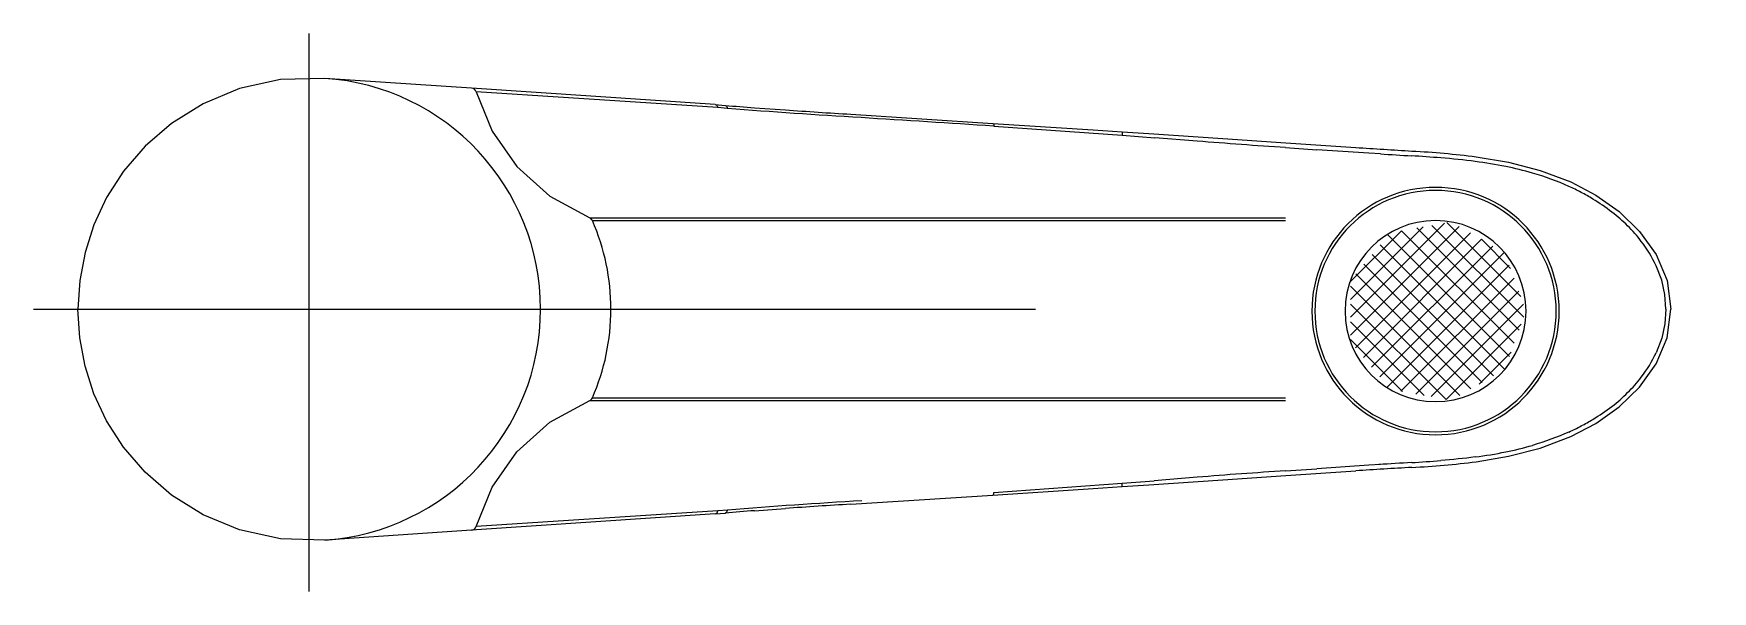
# Model space of a CAD drawing. Extents: x -393.951 to -393.784, y 342.392 to 342.447.
import ezdxf

# ---------------------------------------------------------------- set-up
doc = ezdxf.new("R2010")
doc.units = 0
doc.header["$LTSCALE"] = 0.2
doc.header["$MEASUREMENT"] = 0
doc.linetypes.add('AXES', pattern=[0.54, 0.3, -0.08, 0.08, -0.08])
doc.linetypes.add('CONTINU', pattern=[0])
doc.layers.get('0').update_dxf_attribs({"linetype": 'CONTINUOUS'})
doc.layers.add('DECA_EIXOS', color=5, linetype='AXES')

msp = doc.modelspace()

# ---------------------------------------------------------------- linework, layer by layer
at = {"linetype": 'CONTINU'}
for points in [[(-393.92229, 342.44287), (-393.9267, 342.44274), (-393.93079, 342.44185), (-393.93443, 342.44034), (-393.93757, 342.43838), (-393.94021, 342.4361), (-393.94236, 342.4336), (-393.94405, 342.43097), (-393.94532, 342.42826), (-393.94621, 342.4255), (-393.94674, 342.4227), (-393.94692, 342.41983)], [(-393.90764, 342.44189), (-393.92229, 342.44287)], [(-393.8833, 342.44026), (-393.90764, 342.44189)], [(-393.90717, 342.44152), (-393.90557, 342.4376), (-393.9031, 342.43406), (-393.89982, 342.4311), (-393.89584, 342.42894)], [(-393.89796, 342.44093), (-393.90717, 342.44152)], [(-393.88304, 342.43995), (-393.89796, 342.44093)], [(-393.8833, 342.44026), (-393.88232, 342.44017)], [(-393.88208, 342.43987), (-393.88304, 342.43995)], [(-393.87938, 342.43994), (-393.87631, 342.43972)], [(-393.86977, 342.43929), (-393.85559, 342.43838)], [(-393.85559, 342.43838), (-393.84559, 342.43772)], [(-393.8555, 342.4381), (-393.84268, 342.4372)], [(-393.84559, 342.43772), (-393.84268, 342.43753)], [(-393.84268, 342.43753), (-393.84268, 342.4372)], [(-393.84268, 342.43753), (-393.84002, 342.43736)], [(-393.84268, 342.4372), (-393.83944, 342.43695)], [(-393.84002, 342.43736), (-393.83266, 342.43686)], [(-393.83521, 342.4366), (-393.83944, 342.43695)], [(-393.83266, 342.43686), (-393.82636, 342.43644)], [(-393.82639, 342.43596), (-393.82328, 342.43575)], [(-393.82636, 342.43644), (-393.81939, 342.43597)], [(-393.81808, 342.4354), (-393.82328, 342.43575)], [(-393.81692, 342.43533), (-393.81808, 342.4354)], [(-393.80738, 342.43505), (-393.80415, 342.43451), (-393.80097, 342.43369), (-393.7979, 342.43253)], [(-393.7979, 342.43253), (-393.79542, 342.43122), (-393.7931, 342.42958), (-393.79105, 342.4276), (-393.78941, 342.42529), (-393.78831, 342.42269), (-393.78792, 342.41983)], [(-393.89584, 342.42894), (-393.82639, 342.42895)], [(-393.89557, 342.42868), (-393.82639, 342.42868)], [(-393.81999, 342.42249), (-393.8148, 342.42767)], [(-393.81991, 342.41903), (-393.81051, 342.42843)], [(-393.81991, 342.41726), (-393.80907, 342.42809)], [(-393.81991, 342.4208), (-393.81266, 342.42805)], [(-393.81942, 342.41597), (-393.80794, 342.42744)], [(-393.81861, 342.41501), (-393.80684, 342.42681)], [(-393.80403, 342.41512), (-393.81621, 342.4273)], [(-393.80356, 342.41643), (-393.8148, 342.42767)], [(-393.80308, 342.41773), (-393.81329, 342.42794)], [(-393.80261, 342.41903), (-393.81179, 342.4282)], [(-393.80292, 342.42111), (-393.81028, 342.42847)], [(-393.80393, 342.4239), (-393.80684, 342.42681)], [(-393.8178, 342.41404), (-393.8057, 342.42614)], [(-393.80564, 342.41318), (-393.81776, 342.4253)], [(-393.81699, 342.41308), (-393.80455, 342.42552)], [(-393.80451, 342.41383), (-393.81695, 342.42627)], [(-393.80676, 342.41253), (-393.81857, 342.42434)], [(-393.81627, 342.41203), (-393.80406, 342.42424)], [(-393.78842, 342.41983), (-393.78853, 342.42129), (-393.78885, 342.42274), (-393.7894, 342.42417)], [(-393.80901, 342.41123), (-393.81991, 342.42213)], [(-393.80789, 342.41188), (-393.81937, 342.42337)], [(-393.81488, 342.41164), (-393.80358, 342.42294)], [(-393.81035, 342.41084), (-393.81991, 342.42035)], [(-393.81337, 342.41137), (-393.80311, 342.42163)], [(-393.81186, 342.41111), (-393.80263, 342.42033)], [(-393.92229, 342.3968), (-393.9267, 342.39693), (-393.93079, 342.39782), (-393.93443, 342.39932), (-393.93757, 342.40128), (-393.94021, 342.40357), (-393.94236, 342.40607), (-393.94405, 342.4087), (-393.94532, 342.4114), (-393.94621, 342.41416), (-393.94674, 342.41697), (-393.94692, 342.41983)], [(-393.81256, 342.41123), (-393.81991, 342.41858)], [(-393.7979, 342.40714), (-393.79542, 342.40844), (-393.7931, 342.41009), (-393.79105, 342.41207), (-393.78941, 342.41437), (-393.78831, 342.41698), (-393.78792, 342.41983)], [(-393.78842, 342.41983), (-393.78853, 342.41838), (-393.78885, 342.41693), (-393.7894, 342.41549)], [(-393.81471, 342.41161), (-393.81991, 342.41681)], [(-393.81035, 342.41084), (-393.80286, 342.41833)], [(-393.80706, 342.41237), (-393.80388, 342.41554)], [(-393.90717, 342.39815), (-393.90557, 342.40207), (-393.9031, 342.40561), (-393.89982, 342.40856), (-393.89584, 342.41073)], [(-393.89584, 342.41073), (-393.82639, 342.41072)], [(-393.89557, 342.41099), (-393.82639, 342.41099)], [(-393.80738, 342.40461), (-393.80415, 342.40516), (-393.80097, 342.40598), (-393.7979, 342.40714)], [(-393.82639, 342.40371), (-393.82328, 342.40392)], [(-393.82636, 342.40323), (-393.81939, 342.4037)], [(-393.81808, 342.40427), (-393.82328, 342.40392)], [(-393.81692, 342.40434), (-393.81808, 342.40427)], [(-393.85559, 342.40128), (-393.84559, 342.40194)], [(-393.8555, 342.40156), (-393.84268, 342.40247)], [(-393.84559, 342.40194), (-393.84268, 342.40214)], [(-393.84268, 342.40247), (-393.8395, 342.40271)], [(-393.84268, 342.40214), (-393.84268, 342.40247)], [(-393.84268, 342.40214), (-393.84002, 342.40231)], [(-393.84002, 342.40231), (-393.83266, 342.4028)], [(-393.83521, 342.40307), (-393.8395, 342.40271)], [(-393.83266, 342.4028), (-393.82636, 342.40323)], [(-393.86979, 342.40038), (-393.85559, 342.40128)], [(-393.8833, 342.39941), (-393.90764, 342.39778)], [(-393.89796, 342.39874), (-393.90717, 342.39815)], [(-393.88304, 342.39971), (-393.89796, 342.39874)], [(-393.8833, 342.39941), (-393.88232, 342.39949)], [(-393.88208, 342.39979), (-393.88304, 342.39971)], [(-393.87938, 342.39973), (-393.87631, 342.39995)], [(-393.90764, 342.39778), (-393.92229, 342.3968)]]:
    msp.add_lwpolyline(points, dxfattribs=at)
for points in [[(-393.92229, 342.3968, 0.935288), (-393.92229, 342.44287)], [(-393.90717, 342.44152, 0.32266), (-393.90764, 342.44189)], [(-393.8833, 342.44026, -0.298296), (-393.88304, 342.43995)], [(-393.88232, 342.44017, -0.290656), (-393.88208, 342.43987)], [(-393.88232, 342.44017, 0.002567), (-393.87938, 342.43994)], [(-393.86876, 342.43895, -0.005491), (-393.88208, 342.43987)], [(-393.87631, 342.43972, 0.001785), (-393.86977, 342.43929)], [(-393.8555, 342.4381, 0.001187), (-393.86876, 342.43895)], [(-393.85559, 342.43838, -0.327606), (-393.85552, 342.43826), (-393.8555, 342.4381)], [(-393.82639, 342.43596, -0.003336), (-393.83521, 342.4366)], [(-393.81939, 342.43597, 0.00236), (-393.81377, 342.43562)], [(-393.81692, 342.43533, 0.001146), (-393.8138, 342.43514)], [(-393.81377, 342.43562, -0.018724), (-393.80738, 342.43505)], [(-393.81089, 342.43493, 0.005603), (-393.8138, 342.43514)], [(-393.80745, 342.43457, 0.01295), (-393.81089, 342.43493)], [(-393.80441, 342.43407, 0.018675), (-393.80745, 342.43457)], [(-393.80174, 342.43341, 0.020532), (-393.80441, 342.43407)], [(-393.81142, 342.43199, 1), (-393.81142, 342.4073)], [(-393.81142, 342.4073, 1), (-393.81142, 342.43199)], [(-393.7981, 342.43209, 0.034764), (-393.80174, 342.43341)], [(-393.79689, 342.43149, 0.014887), (-393.7981, 342.43209)], [(-393.81142, 342.43169, 1), (-393.81142, 342.4076)], [(-393.81142, 342.4076, 1), (-393.81142, 342.43169)], [(-393.79572, 342.43083, 0.015635), (-393.79689, 342.43149)], [(-393.79381, 342.42952, 0.027905), (-393.79572, 342.43083)], [(-393.89557, 342.42868, 0.197409), (-393.89584, 342.42894)], [(-393.89372, 342.41983, 0.103359), (-393.89557, 342.42868)], [(-393.81142, 342.42868, 1), (-393.81142, 342.41061)], [(-393.81142, 342.41061, 1), (-393.81142, 342.42868)], [(-393.79225, 342.42816, 0.031587), (-393.79381, 342.42952)], [(-393.79088, 342.4266, 0.035161), (-393.79225, 342.42816)], [(-393.7894, 342.42417, 0.057517), (-393.79088, 342.4266)], [(-393.89557, 342.41099, 0.103361), (-393.89372, 342.41983)], [(-393.79088, 342.41306, 0.057517), (-393.7894, 342.41549)], [(-393.79225, 342.41151, 0.035161), (-393.79088, 342.41306)], [(-393.89584, 342.41073, 0.197409), (-393.89557, 342.41099)], [(-393.79572, 342.40884, 0.027906), (-393.79381, 342.41014)], [(-393.79381, 342.41014, 0.031594), (-393.79225, 342.41151)], [(-393.79689, 342.40818, 0.015646), (-393.79572, 342.40884)], [(-393.7981, 342.40758, -0.034778), (-393.80174, 342.40625)], [(-393.7981, 342.40758, 0.014888), (-393.79689, 342.40818)], [(-393.80745, 342.40509, -0.012958), (-393.8109, 342.40473)], [(-393.80745, 342.40509, 0.018675), (-393.80441, 342.4056)], [(-393.80441, 342.4056, 0.020528), (-393.80174, 342.40625)], [(-393.82639, 342.40371, 0.003335), (-393.83521, 342.40307)], [(-393.81377, 342.40405, 0.002361), (-393.81939, 342.4037)], [(-393.8138, 342.40453, 0.001191), (-393.81707, 342.40433)], [(-393.8138, 342.40453, 0.005603), (-393.8109, 342.40473)], [(-393.81377, 342.40405, 0.018724), (-393.80738, 342.40461)], [(-393.86868, 342.40072, 0.005484), (-393.88208, 342.39979)], [(-393.86979, 342.40038, 0.001784), (-393.87631, 342.39995)], [(-393.85559, 342.40128, 0.331762), (-393.85552, 342.40141), (-393.8555, 342.40156)], [(-393.8833, 342.39941, 0.298296), (-393.88304, 342.39971)], [(-393.88232, 342.39949, 0.290775), (-393.88208, 342.39979)], [(-393.87938, 342.39973, 0.002567), (-393.88232, 342.39949)], [(-393.90764, 342.39778, 0.322715), (-393.90717, 342.39815)]]:
    msp.add_lwpolyline(points, format="xyb", dxfattribs=at)
at = {"layer": 'DECA_EIXOS'}
for points in [[(-393.92383, 342.39167), (-393.92383, 342.44734)], [(-393.95134, 342.41983), (-393.78378, 342.41983)]]:
    msp.add_lwpolyline(points, dxfattribs=at)

doc.saveas('drawing.dxf')
